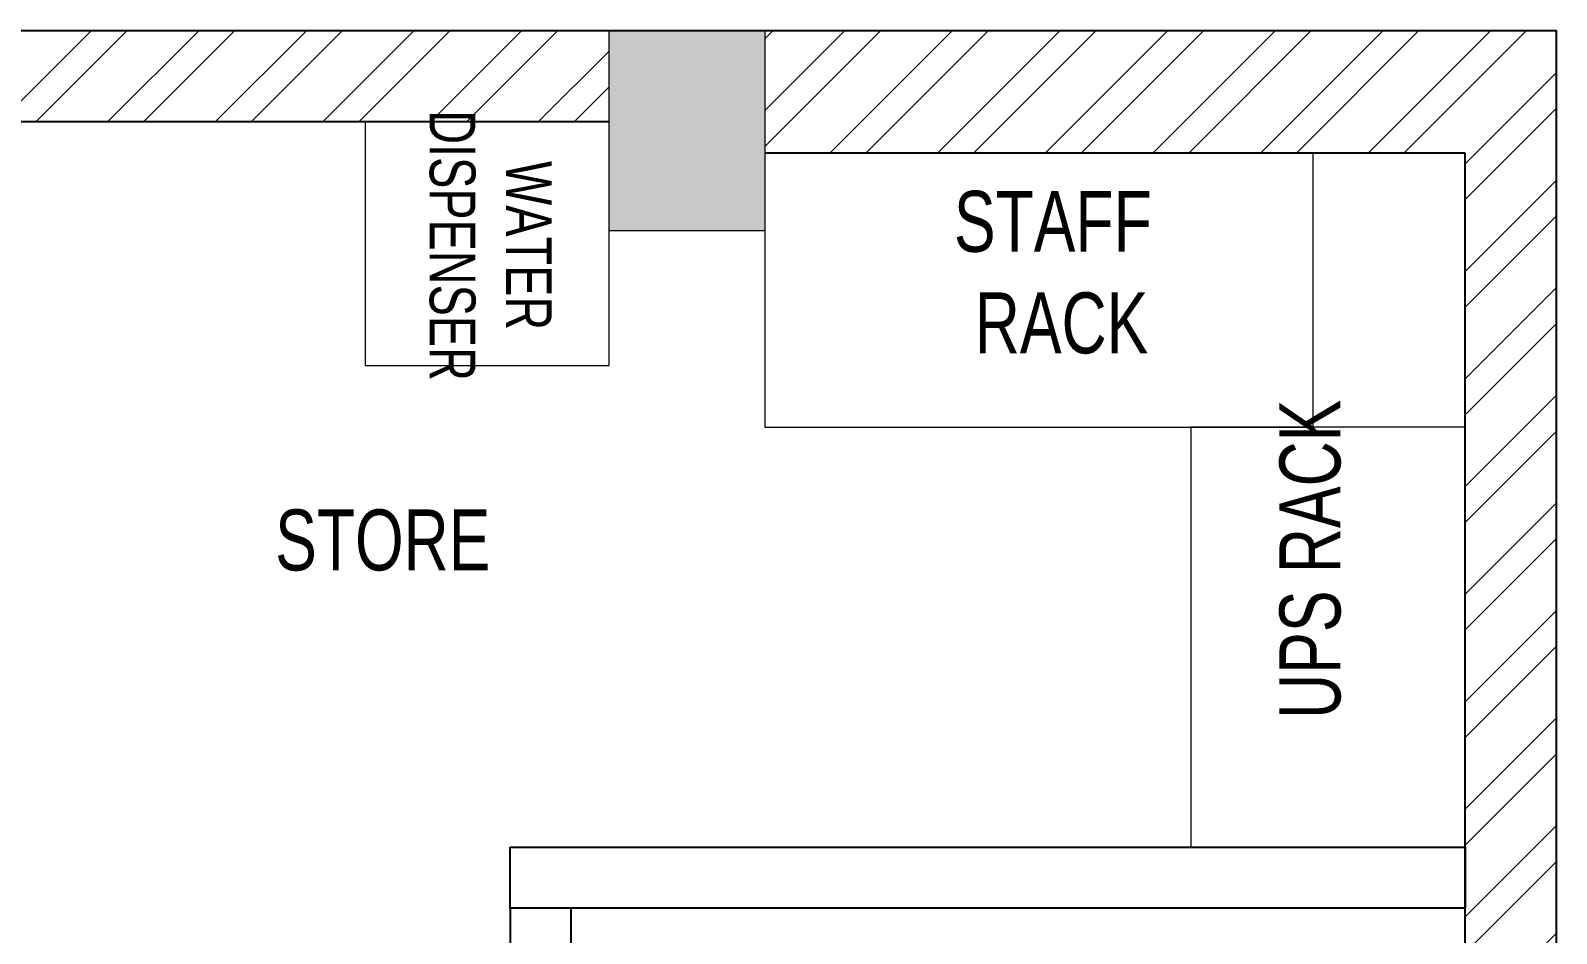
# Model space of a CAD drawing. Header units: feet. Extents: x 9789436 to 9794358, y -6779597 to -6760777.
# Drawn here: x 9791854 to 9794358, y -6762260 to -6760777 of the extents above; entities that cross this region are included whole.
import ezdxf

# ---------------------------------------------------------------- set-up
doc = ezdxf.new("R2010")
doc.units = ezdxf.units.FT
doc.header["$LTSCALE"] = 33
doc.header["$MEASUREMENT"] = 0
for name, color, linetype, lineweight in [('A-COL', 243, 'Continuous', 9), ('column hatch', 5, 'Continuous', 0), ('LENS-DIM', 252, 'Continuous', 5), ('LENS-PARTITION', 21, 'Continuous', 25), ('LENS-TEXT', 31, 'Continuous', 5), ('LK-FF&E WALL', 1, 'Continuous', 9), ('LN-HATCH', 251, 'Continuous', 0)]:
    doc.layers.add(name, color=color, linetype=linetype, lineweight=lineweight)
doc.layers.add('A-WALL', color=1, linetype='Continuous')
doc.styles.add('LK TXT', font='GILC____.TTF', dxfattribs={"height": 100})

# ---------------------------------------------------------------- blocks, each defined once
blk = doc.blocks.new('A$Ca786b161')
at = {"layer": 'column hatch'}
h = blk.add_hatch(color=8, dxfattribs=at)
h.dxf.hatch_style = 1
h.paths.add_polyline_path([(201.1, -16571.1), (201.1, -16417.9), (0, -16417.9), (0, -16724.3), (201.1, -16724.3)])
h.paths.add_polyline_path([(3571.5, -16443.5), (3009.7, -16443.5), (3009.7, -16724.3), (3571.5, -16724.3)])
h.paths.add_polyline_path([(4921.5, -16417.9), (4720.5, -16417.9), (4720.5, -16724.3), (4921.5, -16724.3)])
h.paths.add_polyline_path([(3597, -12536.9), (3290.6, -12536.9), (3290.6, -12843.3), (3597, -12843.3)])
h.paths.add_polyline_path([(3750.2, -8681.3), (3443.8, -8681.3), (3443.8, -8987.7), (3750.2, -8987.7)])
h.paths.add_polyline_path([(1605.4, -6536.5), (1324.5, -6536.5), (1324.5, -6817.4), (1605.4, -6817.4)])
h.paths.add_polyline_path([(1605.4, -3906.6), (1299, -3906.6), (1299, -4187.5), (1605.4, -4187.5)])
h.paths.add_polyline_path([(3622.5, 303.2), (3367.2, 303.2), (3367.2, -25.5), (3622.5, -25.5)])
h.paths.add_polyline_path([(1299, 303.2), (0, 303.2), (0, 0), (1299, 0)])
at = {"layer": 'LN-HATCH'}
h = blk.add_hatch(dxfattribs=at)
h.set_pattern_fill('ANSI32', color=256, scale=333, angle=180)
h.set_pattern_definition([(225, (-11186338.3, 5489029.2), (88.2999593, -88.2999593), []), (225, (-11186397.16, 5489029.2), (88.2999593, -88.2999593), [])])
h.paths.add_polyline_path([(4921.5, 303.2), (3622.5, 303.2), (3622.5, 102.1), (4771.5, 102.1), (4771.5, -16417.9), (4921.5, -16417.9)])
h.paths.add_polyline_path([(3367.2, 303.2), (1299, 303.2), (1299, 153.2), (2039.5, 153.2), (3367.2, 153.2)])
h.paths.add_polyline_path([(2039.5, 153.2), (1889.5, 153.2), (1889.5, 3.2), (2039.5, 3.2)])
h.paths.add_polyline_path([(2039.5, -746.8), (1889.5, -746.8), (1889.5, -1050.1), (150, -1050.1), (150, -1200.1), (2039.5, -1200.1)])
h.paths.add_polyline_path([(150, 0), (0, 0), (0, -16417.9), (150, -16417.9)])
at = {"layer": 'A-COL'}
for p, q in [((3367.2, -25.5), (3367.2, 303.2)), ((3622.5, 303.2), (3622.5, -25.5)), ((3622.5, -25.5), (3367.2, -25.5))]:
    blk.add_line(p, q, dxfattribs=at)
at = {"layer": 'A-WALL'}
for p, q in [((1299, 303.2), (4921.5, 303.2)), ((4921.5, -16724.3), (4921.5, 303.2)), ((3367.2, 153.2), (2039.5, 153.2)), ((4771.5, 102.1), (3622.5, 102.1)), ((4771.5, -16417.9), (4771.5, 102.1))]:
    blk.add_line(p, q, dxfattribs=at)

msp = doc.modelspace()

# ---------------------------------------------------------------- linework, layer by layer
at = {"layer": 'LENS-PARTITION'}
for points in [[(9792641.1, -6762118), (9794207.7, -6762118), (9794207.7, -6762218), (9792641.1, -6762218)], [(9792641.1, -6763168.5), (9792741.1, -6763168.5), (9792741.1, -6762218), (9792641.1, -6762218)]]:
    msp.add_lwpolyline(points, close=True, dxfattribs=at)
at = {"layer": 'LK-FF&E WALL'}
for points in [[(9792403.3, -6760927.4), (9792403.3, -6761327.4), (9792803.3, -6761327.4), (9792803.3, -6760927.4)], [(9793958.7, -6760978.4), (9793058.7, -6760978.4), (9793058.7, -6761428.4), (9793958.7, -6761428.4)], [(9793757.7, -6761428.4), (9793757.7, -6762118), (9794207.7, -6762118), (9794207.7, -6761428.4)]]:
    msp.add_lwpolyline(points, close=True, dxfattribs=at)

# ---------------------------------------------------------------- block references
at = {"layer": 'LENS-DIM', "color": 2}
msp.add_blockref('A$Ca786b161', (9789436.1, -6761080.6), dxfattribs=at)

# ---------------------------------------------------------------- texts
at = {"layer": 'LENS-TEXT', "color": 0, "linetype": 'Continuous', "ltscale": 3, "attachment_point": 5, "style": 'LK TXT'}
for s, width, gutter_width, insert, char_height, rotation in [('WATER \\PDISPENSER', 264.162, 0.75, (9792608.5, -6761130.4), 75, 270), ('UPS RACK', 1099.487, 1, (9793953.9, -6761645.3), 100, 90)]:
    msp.add_mtext_dynamic_manual_height_columns(s, width=width, gutter_width=gutter_width, heights=[0], dxfattribs=dict(at, insert=insert, char_height=char_height, rotation=rotation))
at = {"layer": 'LENS-TEXT', "color": 0, "linetype": 'Continuous', "ltscale": 3, "char_height": 100, "attachment_point": 5, "style": 'LK TXT'}
for s, insert in [('STAFF\\P RACK', (9793531.4, -6761174.7)), ('STORE', (9792432, -6761614.3))]:
    msp.add_mtext_dynamic_manual_height_columns(s, width=1099.487, gutter_width=1, heights=[0], dxfattribs=dict(at, insert=insert))

doc.saveas('drawing.dxf')
